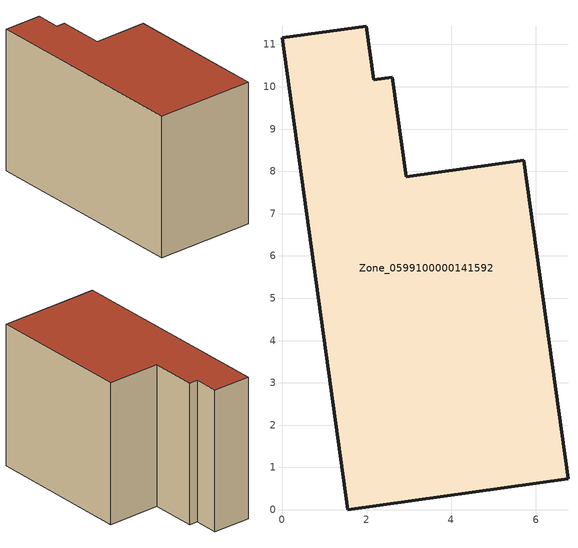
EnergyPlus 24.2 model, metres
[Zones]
Zone_0599100000141592
 floor ground (C_G): 2.17,10.16 2.61,10.22 2.94,7.87 5.71,8.26 6.76,0.73 1.56,0 0,11.16 1.99,11.43 z0
 wall outside (C_F): 1.56,0 6.76,0.73 5.71,8.26 2.94,7.87 2.61,10.22 2.17,10.16 1.99,11.43 0,11.16 1.56,0 z0:7.46
 roof outside (C_R): 2.61,10.22 2.17,10.16 1.99,11.43 0,11.16 1.56,0 6.76,0.73 5.71,8.26 2.94,7.87 z7.46
[BUILDING]
Pand.0599100000141592: North Axis=0; Terrain=City; Loads Convergence Tolerance Value=0.04; Temperature Convergence Tolerance Value=0.4; Solar Distribution=FullExterior; Maximum Number of Warmup Days=25; Minimum Number of Warmup Days=1
[Site:Location]
Rotterdam.The.Hague.AP_ZH_NLD Design_Conditions: Latitude=51.96; Longitude=4.45; Time Zone=1; Elevation=-4.5
[SITE:GROUNDTEMPERATURE:BUILDINGSURFACE]
18, 18, 18, 18, 18, 18, 18, 18, 18, 18, 18, 18
[MATERIAL] Thermal Absorptance=0.9; Solar Absorptance=0.7; Visible Absorptance=0.7
Name | Roughness | Thickness | Conductivity | Density | Specific Heat
G.TI.1946 | MediumSmooth | 0.15 | 1 | 540 | 1210
F.TI.1946 | Rough | 0.3 | 0.857143 | 1920 | 840
R.TI.1946 | MediumRough | 0.2 | 0.1 | 1500 | 1000
[CONSTRUCTION]
C_G: G.TI.1946
C_F: F.TI.1946
C_R: R.TI.1946
[ZONE]
Zone_0599100000141592: Type=1; Multiplier=1; Ceiling Height=Autocalculate; Volume=Autocalculate; Floor Area=autocalculate; Part of Total Floor Area=Yes
[ZONEINFILTRATION:DESIGNFLOWRATE]
Infil_Zone_0599100000141592: Zone or ZoneList or Space or SpaceList=Zone_0599100000141592; Schedule=AlwaysOn; Design Flow Rate Calculation Method=Flow/Area; Flow Rate per Floor Area=0.003; Constant Term Coefficient=1; Temperature Term Coefficient=0; Velocity Term Coefficient=0; Velocity Squared Term Coefficient=0
[HVACTEMPLATE:ZONE:IDEALLOADSAIRSYSTEM]
Zone_0599100000141592: Maximum Heating Supply Air Temperature=50; Minimum Cooling Supply Air Temperature=13; Maximum Heating Supply Air Humidity Ratio=0.0156; Minimum Cooling Supply Air Humidity Ratio=0.0077; Heating Limit=NoLimit; Cooling Limit=NoLimit; Dehumidification Control Type=ConstantSensibleHeatRatio; Cooling Sensible Heat Ratio=0.7; Dehumidification Setpoint=60; Humidification Control Type=None; Humidification Setpoint=30; Outdoor Air Method=None; Outdoor Air Flow Rate per Person=0.00944; Outdoor Air Flow Rate per Zone Floor Area=0; Outdoor Air Flow Rate per Zone=0; Demand Controlled Ventilation Type=None; Outdoor Air Economizer Type=NoEconomizer; Heat Recovery Type=None; Sensible Heat Recovery Effectiveness=0.7; Latent Heat Recovery Effectiveness=0.65
[ZONECONTROL:THERMOSTAT]
ThermostatControl_Zone_0599100000141592: Zone or ZoneList=Zone_0599100000141592; Control Type Schedule=DualSetpointControlType; Control 1=Thermostat_Zone_0599100000141592; Temperature Difference Between Cutout And Setpoint=0
[THERMOSTATSETPOINT:DUALSETPOINT]
Thermostat_Zone_0599100000141592: Heating Setpoint Temperature Schedule=HeatingSetpoint_Zone_0599100000141592; Cooling Setpoint Temperature Schedule=CoolingSetpoint_Zone_0599100000141592
[SCHEDULE:COMPACT]
HeatingSetpoint_Zone_0599100000141592: Through: 12/31, For: AllDays, Until: 24:00, 21
CoolingSetpoint_Zone_0599100000141592: Through: 12/31, For: AllDays, Until: 24:00, 24
DualSetpointControlType: Through: 12/31, For: AllDays, Until: 24:00, 4
AlwaysOn: Through: 12/31, For: AllDays, Until: 24:00, 1
